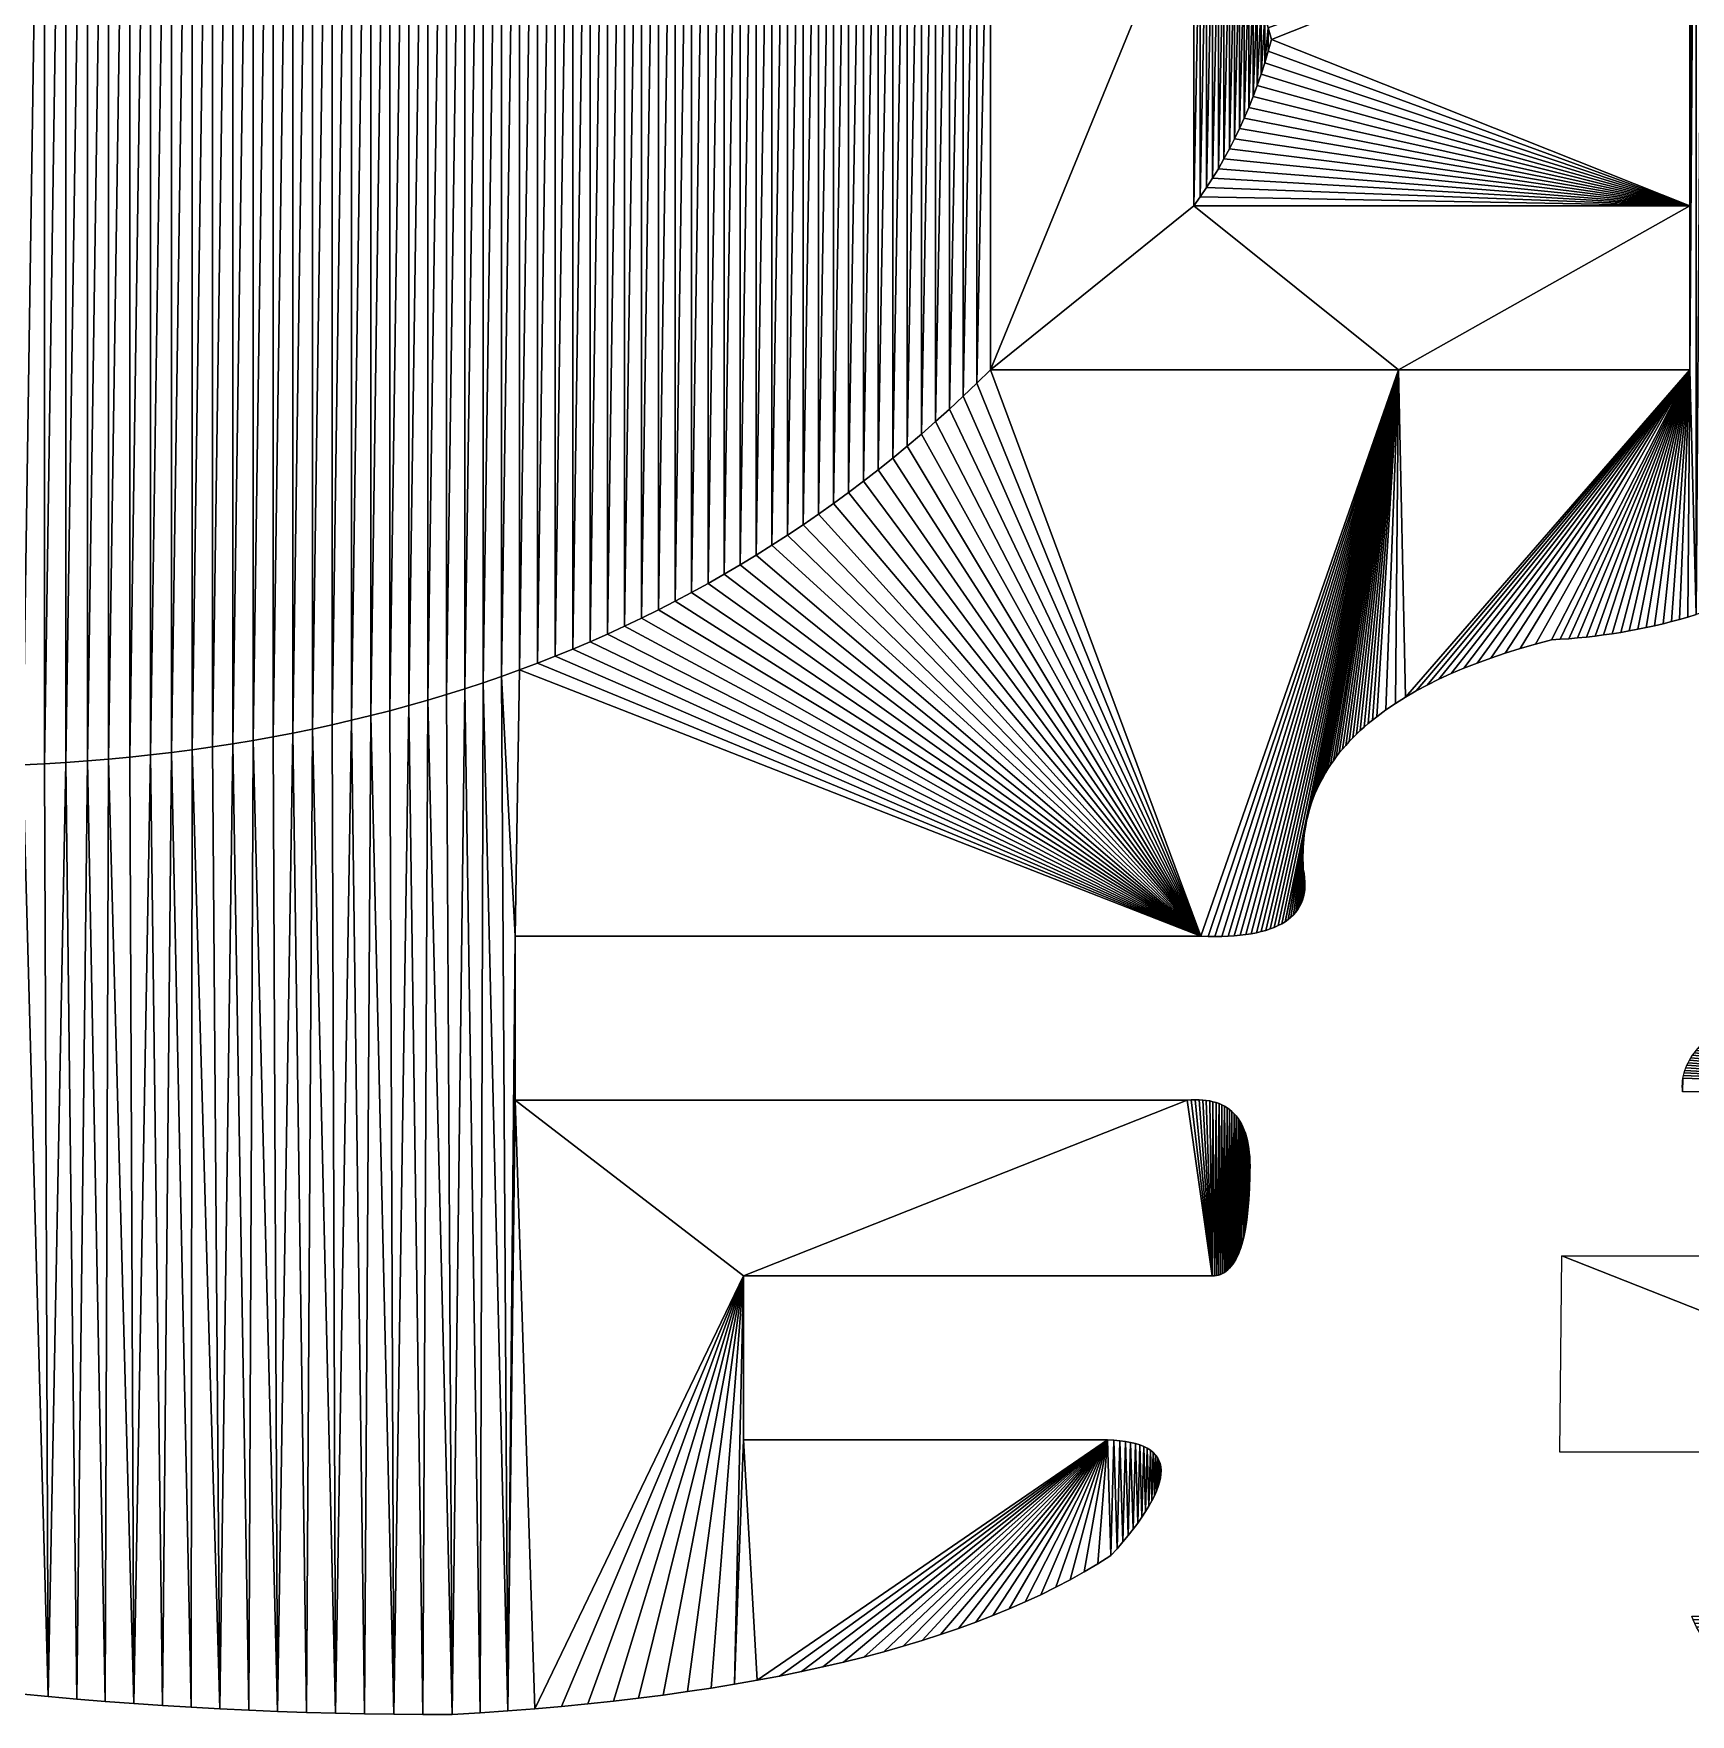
# Model space of a CAD drawing. Extents: x 10 to 917, y 10 to 841.
# Drawn here: x 430.2 to 494.3, y 10 to 75 of the extents above; entities that cross this region are included whole.
import ezdxf

# ---------------------------------------------------------------- set-up
doc = ezdxf.new("R2010")
doc.units = 0
doc.header["$MEASUREMENT"] = 0
doc.layers.get('0').update_dxf_attribs({"linetype": 'CONTINUOUS'})

msp = doc.modelspace()

# ---------------------------------------------------------------- linework, layer by layer
for p, q in [((478.101, 74.756), (477.976, 75.212)), ((477.976, 74.301), (478.101, 74.756)), ((477.843, 73.853), (477.976, 74.301)), ((477.702, 73.412), (477.843, 73.853)), ((477.394, 72.551), (477.552, 72.978)), ((477.552, 72.978), (477.702, 73.412)), ((477.227, 72.131), (477.394, 72.551)), ((476.868, 71.313), (477.052, 71.718)), ((477.052, 71.718), (477.227, 72.131)), ((476.476, 70.523), (476.676, 70.914)), ((476.676, 70.914), (476.868, 71.313)), ((476.267, 70.139), (476.476, 70.523)), ((475.823, 69.392), (476.049, 69.762)), ((476.049, 69.762), (476.267, 70.139)), ((475.346, 68.673), (475.589, 69.029)), ((475.589, 69.029), (475.823, 69.392)), ((475.095, 68.324), (475.346, 68.673)), ((494.279, 68.325), (475.095, 68.324)), ((494.279, 61.983), (494.279, 68.325)), ((466.712, 61.47), (467.234, 61.983)), ((467.234, 61.983), (483.015, 61.983)), ((483.015, 61.983), (494.279, 61.983)), ((466.185, 60.965), (466.712, 61.47)), ((465.112, 59.983), (465.651, 60.47)), ((465.651, 60.47), (466.185, 60.965)), ((464.566, 59.504), (465.112, 59.983)), ((464.015, 59.035), (464.566, 59.504)), ((462.896, 58.122), (463.458, 58.574)), ((463.458, 58.574), (464.015, 59.035)), ((462.327, 57.678), (462.896, 58.122)), ((461.172, 56.818), (461.752, 57.244)), ((461.752, 57.244), (462.327, 57.678)), ((460.585, 56.4), (461.172, 56.818)), ((459.395, 55.592), (459.993, 55.992)), ((459.993, 55.992), (460.585, 56.4)), ((458.791, 55.201), (459.395, 55.592)), ((457.566, 54.445), (458.181, 54.819)), ((458.181, 54.819), (458.791, 55.201)), ((456.317, 53.724), (456.944, 54.08)), ((456.944, 54.08), (457.566, 54.445)), ((455.044, 53.038), (455.684, 53.377)), ((455.684, 53.377), (456.317, 53.724)), ((453.749, 52.387), (454.399, 52.708)), ((454.399, 52.708), (455.044, 53.038)), ((452.429, 51.771), (453.092, 52.074)), ((453.092, 52.074), (453.749, 52.387)), ((492.265, 51.954), (492.592, 52.02)), ((492.592, 52.02), (492.917, 52.092)), ((492.917, 52.092), (493.241, 52.169)), ((493.241, 52.169), (493.563, 52.25)), ((493.563, 52.25), (493.884, 52.336)), ((493.884, 52.336), (494.204, 52.427)), ((494.204, 52.427), (494.522, 52.523)), ((451.086, 51.189), (451.761, 51.475)), ((451.761, 51.475), (452.429, 51.771)), ((487.716, 51.21), (488.31, 51.383)), ((488.31, 51.383), (488.924, 51.549)), ((488.924, 51.549), (489.264, 51.568)), ((489.264, 51.568), (489.603, 51.591)), ((489.603, 51.591), (489.941, 51.62)), ((489.941, 51.62), (490.277, 51.653)), ((490.277, 51.653), (490.612, 51.691)), ((490.612, 51.691), (490.945, 51.734)), ((490.945, 51.734), (491.277, 51.782)), ((491.277, 51.782), (491.608, 51.834)), ((491.608, 51.834), (491.937, 51.891)), ((491.937, 51.891), (492.265, 51.954)), ((449.72, 50.643), (450.406, 50.912)), ((450.406, 50.912), (451.086, 51.189)), ((486.056, 50.649), (486.589, 50.843)), ((486.589, 50.843), (487.143, 51.03)), ((487.143, 51.03), (487.716, 51.21)), ((447.627, 49.888), (448.33, 50.131)), ((448.33, 50.131), (449.028, 50.383)), ((449.028, 50.383), (449.72, 50.643)), ((484.579, 50.022), (485.051, 50.238)), ((485.051, 50.238), (485.544, 50.447)), ((485.544, 50.447), (486.056, 50.649)), ((445.481, 49.213), (446.202, 49.429)), ((446.202, 49.429), (446.917, 49.654)), ((446.917, 49.654), (447.627, 49.888)), ((483.284, 49.331), (483.696, 49.569)), ((483.696, 49.569), (484.127, 49.799)), ((484.127, 49.799), (484.579, 50.022)), ((443.282, 48.615), (444.02, 48.806)), ((444.02, 48.806), (444.753, 49.005)), ((444.753, 49.005), (445.481, 49.213)), ((482.172, 48.575), (482.523, 48.834)), ((482.523, 48.834), (482.893, 49.086)), ((482.893, 49.086), (483.284, 49.331)), ((440.267, 47.941), (441.03, 48.097)), ((441.03, 48.097), (441.786, 48.261)), ((441.786, 48.261), (442.537, 48.434)), ((442.537, 48.434), (443.282, 48.615)), ((481.532, 48.035), (481.685, 48.173)), ((481.685, 48.173), (481.842, 48.309)), ((481.842, 48.309), (482.005, 48.443)), ((482.005, 48.443), (482.172, 48.575)), ((437.159, 47.407), (437.945, 47.527)), ((437.945, 47.527), (438.725, 47.657)), ((438.725, 47.657), (439.499, 47.795)), ((439.499, 47.795), (440.267, 47.941)), ((480.846, 47.319), (480.973, 47.466)), ((480.973, 47.466), (481.105, 47.611)), ((481.105, 47.611), (481.243, 47.754)), ((481.243, 47.754), (481.385, 47.896)), ((481.385, 47.896), (481.532, 48.035)), ((430.662, 46.757), (431.494, 46.808)), ((431.494, 46.808), (432.321, 46.867)), ((432.321, 46.867), (433.142, 46.935)), ((433.142, 46.935), (433.957, 47.012)), ((433.957, 47.012), (434.767, 47.098)), ((434.767, 47.098), (435.57, 47.192)), ((435.57, 47.192), (436.368, 47.295)), ((436.368, 47.295), (437.159, 47.407)), ((480.389, 46.715), (480.495, 46.868)), ((480.495, 46.868), (480.607, 47.021)), ((480.607, 47.021), (480.724, 47.171)), ((480.724, 47.171), (480.846, 47.319)), ((429.823, 46.715), (430.662, 46.757)), ((480.012, 46.081), (480.099, 46.242)), ((480.099, 46.242), (480.19, 46.401)), ((480.19, 46.401), (480.287, 46.559)), ((480.287, 46.559), (480.389, 46.715)), ((479.717, 45.418), (479.783, 45.586)), ((479.783, 45.586), (479.854, 45.753)), ((479.854, 45.753), (479.931, 45.918)), ((479.931, 45.918), (480.012, 46.081)), ((479.503, 44.727), (479.549, 44.902)), ((479.549, 44.902), (479.6, 45.076)), ((479.6, 45.076), (479.656, 45.248)), ((479.656, 45.248), (479.717, 45.418)), ((479.37, 44.006), (479.395, 44.189)), ((479.395, 44.189), (479.426, 44.37)), ((479.426, 44.37), (479.462, 44.549)), ((479.462, 44.549), (479.503, 44.727)), ((479.323, 43.447), (479.334, 43.635)), ((479.334, 43.635), (479.349, 43.822)), ((479.349, 43.822), (479.37, 44.006)), ((479.318, 43.257), (479.323, 43.447)), ((479.318, 43.065), (479.318, 43.257)), ((479.322, 42.872), (479.318, 43.065)), ((479.332, 42.676), (479.322, 42.872)), ((479.363, 42.507), (479.332, 42.676)), ((479.384, 42.343), (479.363, 42.507)), ((479.394, 42.184), (479.384, 42.343)), ((479.299, 41.478), (479.338, 41.608)), ((479.338, 41.608), (479.367, 41.743)), ((479.367, 41.743), (479.386, 41.885)), ((479.386, 41.885), (479.395, 42.032)), ((479.395, 42.032), (479.394, 42.184)), ((478.955, 40.916), (479.043, 41.017)), ((479.043, 41.017), (479.122, 41.124)), ((479.122, 41.124), (479.191, 41.236)), ((479.191, 41.236), (479.25, 41.354)), ((479.25, 41.354), (479.299, 41.478)), ((477.707, 40.265), (477.885, 40.314)), ((477.885, 40.314), (478.054, 40.369)), ((478.054, 40.369), (478.212, 40.43)), ((478.212, 40.43), (478.361, 40.497)), ((478.361, 40.497), (478.5, 40.569)), ((478.5, 40.569), (478.628, 40.647)), ((478.628, 40.647), (478.747, 40.731)), ((478.747, 40.731), (478.856, 40.821)), ((478.856, 40.821), (478.955, 40.916)), ((448.855, 33.744), (448.855, 40.086)), ((448.855, 40.086), (475.373, 40.086)), ((475.373, 40.086), (475.651, 40.078)), ((475.651, 40.078), (475.919, 40.076)), ((475.919, 40.076), (476.178, 40.079)), ((476.178, 40.079), (476.426, 40.089)), ((476.426, 40.089), (476.664, 40.104)), ((476.664, 40.104), (476.893, 40.124)), ((476.893, 40.124), (477.111, 40.151)), ((477.111, 40.151), (477.32, 40.183)), ((477.32, 40.183), (477.518, 40.221)), ((477.518, 40.221), (477.707, 40.265)), ((494.122, 35), (494.163, 35.098)), ((494.163, 35.098), (494.21, 35.196)), ((494.21, 35.196), (494.262, 35.293)), ((494.262, 35.293), (494.32, 35.389)), ((493.99, 34.387), (493.998, 34.492)), ((493.998, 34.492), (494.012, 34.595)), ((494.012, 34.595), (494.031, 34.698)), ((494.031, 34.698), (494.056, 34.799)), ((494.056, 34.799), (494.086, 34.9)), ((494.086, 34.9), (494.122, 35)), ((493.987, 34.282), (493.99, 34.387)), ((493.99, 34.176), (493.987, 34.282)), ((493.998, 34.068), (493.99, 34.176)), ((508.555, 34.068), (493.998, 34.068)), ((474.845, 33.744), (448.855, 33.744)), ((475.003, 33.757), (474.845, 33.744)), ((475.156, 33.762), (475.003, 33.757)), ((475.303, 33.761), (475.156, 33.762)), ((475.445, 33.754), (475.303, 33.761)), ((475.582, 33.739), (475.445, 33.754)), ((475.714, 33.718), (475.582, 33.739)), ((475.84, 33.69), (475.714, 33.718)), ((475.961, 33.656), (475.84, 33.69)), ((476.077, 33.614), (475.961, 33.656)), ((476.187, 33.566), (476.077, 33.614)), ((476.292, 33.511), (476.187, 33.566)), ((476.391, 33.45), (476.292, 33.511)), ((476.486, 33.382), (476.391, 33.45)), ((476.575, 33.307), (476.486, 33.382)), ((476.658, 33.225), (476.575, 33.307)), ((476.737, 33.137), (476.658, 33.225)), ((476.809, 33.042), (476.737, 33.137)), ((476.877, 32.94), (476.809, 33.042)), ((476.939, 32.831), (476.877, 32.94)), ((476.996, 32.716), (476.939, 32.831)), ((477.048, 32.594), (476.996, 32.716)), ((477.094, 32.466), (477.048, 32.594)), ((477.135, 32.33), (477.094, 32.466)), ((477.171, 32.188), (477.135, 32.33)), ((477.201, 32.039), (477.171, 32.188)), ((477.226, 31.884), (477.201, 32.039)), ((477.246, 31.721), (477.226, 31.884)), ((477.26, 31.552), (477.246, 31.721)), ((477.269, 31.377), (477.26, 31.552)), ((477.273, 31.194), (477.269, 31.377)), ((477.271, 31.005), (477.273, 31.194)), ((477.251, 30.341), (477.264, 30.809)), ((477.264, 30.809), (477.271, 31.005)), ((477.194, 29.495), (477.228, 29.903)), ((477.228, 29.903), (477.251, 30.341)), ((477.15, 29.117), (477.194, 29.495)), ((477.03, 28.453), (477.095, 28.77)), ((477.095, 28.77), (477.15, 29.117)), ((476.869, 27.91), (476.913, 28.035)), ((476.913, 28.035), (476.955, 28.167)), ((476.955, 28.167), (477.03, 28.453)), ((476.486, 27.253), (476.549, 27.324)), ((476.549, 27.324), (476.609, 27.403)), ((476.609, 27.403), (476.666, 27.489)), ((476.666, 27.489), (476.721, 27.583)), ((476.721, 27.583), (476.773, 27.685)), ((476.773, 27.685), (476.822, 27.794)), ((476.822, 27.794), (476.869, 27.91)), ((489.246, 20.135), (489.334, 27.727)), ((489.334, 27.727), (508.555, 27.727)), ((457.692, 20.612), (457.692, 26.953)), ((457.692, 26.953), (475.808, 26.953)), ((475.808, 26.953), (475.894, 26.956)), ((475.894, 26.956), (475.977, 26.967)), ((475.977, 26.967), (476.057, 26.985)), ((476.057, 26.985), (476.135, 27.011)), ((476.135, 27.011), (476.211, 27.044)), ((476.211, 27.044), (476.284, 27.085)), ((476.284, 27.085), (476.354, 27.133)), ((476.354, 27.133), (476.421, 27.189)), ((476.421, 27.189), (476.486, 27.253)), ((471.765, 20.612), (457.692, 20.612)), ((472.012, 20.601), (471.765, 20.612)), ((472.243, 20.581), (472.012, 20.601)), ((472.458, 20.552), (472.243, 20.581)), ((472.657, 20.516), (472.458, 20.552)), ((472.841, 20.471), (472.657, 20.516)), ((473.01, 20.418), (472.841, 20.471)), ((473.162, 20.357), (473.01, 20.418)), ((473.299, 20.287), (473.162, 20.357)), ((473.421, 20.21), (473.299, 20.287)), ((473.527, 20.123), (473.421, 20.21)), ((473.617, 20.029), (473.527, 20.123)), ((473.691, 19.927), (473.617, 20.029)), ((473.75, 19.816), (473.691, 19.927)), ((473.793, 19.697), (473.75, 19.816)), ((473.821, 19.569), (473.793, 19.697)), ((473.833, 19.434), (473.821, 19.569)), ((508.555, 20.135), (489.246, 20.135)), ((473.724, 18.808), (473.775, 18.977)), ((473.775, 18.977), (473.81, 19.138)), ((473.81, 19.138), (473.829, 19.29)), ((473.829, 19.29), (473.833, 19.434)), ((473.365, 18.051), (473.479, 18.253)), ((473.479, 18.253), (473.576, 18.446)), ((473.576, 18.446), (473.658, 18.631)), ((473.658, 18.631), (473.724, 18.808)), ((472.932, 17.396), (473.092, 17.623)), ((473.092, 17.623), (473.237, 17.841)), ((473.237, 17.841), (473.365, 18.051)), ((472.358, 16.667), (472.565, 16.918)), ((472.565, 16.918), (472.756, 17.161)), ((472.756, 17.161), (472.932, 17.396)), ((471.897, 16.139), (472.135, 16.407)), ((472.135, 16.407), (472.358, 16.667)), ((470.867, 15.51), (471.392, 15.821)), ((471.392, 15.821), (471.897, 16.139)), ((469.762, 14.913), (470.324, 15.207)), ((470.324, 15.207), (470.867, 15.51)), ((467.964, 14.079), (468.582, 14.349)), ((468.582, 14.349), (469.181, 14.627)), ((469.181, 14.627), (469.762, 14.913)), ((466.671, 13.565), (467.327, 13.818)), ((467.327, 13.818), (467.964, 14.079)), ((464.592, 12.854), (465.304, 13.083)), ((465.304, 13.083), (465.997, 13.319)), ((465.997, 13.319), (466.671, 13.565)), ((462.344, 12.217), (463.112, 12.421)), ((463.112, 12.421), (463.861, 12.633)), ((463.861, 12.633), (464.592, 12.854)), ((459.928, 11.654), (460.752, 11.833)), ((460.752, 11.833), (461.557, 12.021)), ((461.557, 12.021), (462.344, 12.217)), ((456.444, 11.017), (457.343, 11.164)), ((457.343, 11.164), (458.223, 11.319)), ((458.223, 11.319), (459.085, 11.482)), ((459.085, 11.482), (459.928, 11.654)), ((429.713, 10.801), (430.811, 10.694)), ((430.811, 10.694), (431.911, 10.595)), ((431.911, 10.595), (433.013, 10.503)), ((433.013, 10.503), (434.118, 10.42)), ((434.118, 10.42), (435.225, 10.343)), ((450.655, 10.309), (451.667, 10.407)), ((451.667, 10.407), (452.66, 10.512)), ((452.66, 10.512), (453.634, 10.626)), ((453.634, 10.626), (454.589, 10.748)), ((454.589, 10.748), (455.526, 10.879)), ((455.526, 10.879), (456.444, 11.017)), ((435.225, 10.343), (436.334, 10.275)), ((436.334, 10.275), (437.446, 10.214)), ((437.446, 10.214), (438.56, 10.16)), ((438.56, 10.16), (439.676, 10.115)), ((439.676, 10.115), (440.795, 10.077)), ((440.795, 10.077), (441.915, 10.046)), ((441.915, 10.046), (443.039, 10.023)), ((443.039, 10.023), (444.164, 10.008)), ((444.164, 10.008), (445.292, 10.001)), ((445.292, 10.001), (446.422, 10.001)), ((446.422, 10.001), (447.508, 10.065)), ((447.508, 10.065), (448.576, 10.138)), ((448.576, 10.138), (449.625, 10.22)), ((449.625, 10.22), (450.655, 10.309))]:
    msp.add_line(p, q)

# ---------------------------------------------------------------- meshes
mesh = msp.add_polyface()
corners = [(409.461, 48.064), (410.508, 101.63), (410.508, 47.883), (411.573, 101.799), (411.573, 47.714), (412.658, 101.956), (412.658, 47.557), (413.761, 102.102), (413.761, 47.411), (414.883, 102.235), (414.883, 47.278), (416.024, 102.356), (416.024, 47.157), (417.184, 102.466), (417.184, 47.048), (418.362, 102.563), (418.362, 46.95), (419.56, 102.648), (419.56, 46.865), (420.776, 102.722), (420.776, 46.791), (422.011, 102.783), (422.011, 46.73), (422.903, 102.82), (422.903, 46.693), (423.788, 102.848), (423.788, 46.665), (424.668, 102.867), (424.668, 46.646), (425.542, 102.877), (425.542, 46.636), (426.41, 102.879), (426.41, 46.634), (427.272, 102.872), (427.272, 46.641), (428.128, 102.856), (428.128, 46.657), (428.979, 102.832), (428.979, 46.682), (429.823, 102.798), (429.823, 46.715), (430.662, 102.756), (430.662, 46.757), (431.494, 102.706), (431.494, 46.808), (432.321, 102.646), (432.321, 46.867), (433.142, 102.578), (433.142, 46.935)]
mesh.append_faces([[corners[k] for k in face] for face in [(0, 1, 2), (2, 3, 4), (4, 5, 6), (6, 7, 8), (8, 9, 10), (10, 11, 12), (12, 13, 14), (14, 15, 16), (16, 17, 18), (18, 19, 20), (20, 21, 22), (22, 23, 24), (24, 25, 26), (26, 27, 28), (28, 29, 30), (30, 31, 32), (32, 33, 34), (34, 35, 36), (36, 37, 38), (38, 39, 40), (40, 41, 42), (42, 43, 44), (44, 45, 46), (46, 47, 48)]], dxfattribs={"vtx0": -1, "vtx1": -1})
mesh.append_faces([[corners[k] for k in face] for face in [(2, 1, 3), (4, 3, 5), (6, 5, 7), (8, 7, 9), (10, 9, 11), (12, 11, 13), (14, 13, 15), (16, 15, 17), (18, 17, 19), (20, 19, 21), (22, 21, 23), (24, 23, 25), (26, 25, 27), (28, 27, 29), (30, 29, 31), (32, 31, 33), (34, 33, 35), (36, 35, 37), (38, 37, 39), (40, 39, 41), (42, 41, 43), (44, 43, 45), (46, 45, 47)]], dxfattribs={"vtx0": -1, "vtx2": -1})
mesh = msp.add_polyface()
corners = [(433.142, 46.935), (433.142, 102.578), (433.957, 102.501), (433.957, 47.012), (434.767, 102.415), (434.767, 47.098), (435.57, 102.321), (435.57, 47.192), (436.368, 102.218), (436.368, 47.295), (437.159, 102.106), (437.159, 47.407), (437.945, 101.986), (437.945, 47.527), (438.725, 101.856), (438.725, 47.657), (439.499, 101.718), (439.499, 47.795), (440.267, 101.572), (440.267, 47.941), (441.03, 101.416), (441.03, 48.097), (441.786, 101.252), (441.786, 48.261), (442.537, 101.079), (442.537, 48.434), (443.282, 100.898), (443.282, 48.615), (444.02, 100.707), (444.02, 48.806), (444.753, 100.508), (444.753, 49.005), (445.481, 100.3), (445.481, 49.213), (446.202, 100.084), (446.202, 49.429), (446.917, 99.859), (446.917, 49.654), (447.627, 99.625), (447.627, 49.888), (448.33, 99.382), (448.33, 50.131), (449.028, 99.131), (449.028, 50.383), (449.72, 98.87), (449.72, 50.643), (450.406, 98.602), (450.406, 50.912), (451.086, 98.324)]
mesh.append_faces([[corners[k] for k in face] for face in [(0, 2, 3), (3, 4, 5), (5, 6, 7), (7, 8, 9), (9, 10, 11), (11, 12, 13), (13, 14, 15), (15, 16, 17), (17, 18, 19), (19, 20, 21), (21, 22, 23), (23, 24, 25), (25, 26, 27), (27, 28, 29), (29, 30, 31), (31, 32, 33), (33, 34, 35), (35, 36, 37), (37, 38, 39), (39, 40, 41), (41, 42, 43), (43, 44, 45), (45, 46, 47)]], dxfattribs={"vtx0": -1, "vtx1": -1})
mesh.append_faces([[corners[k] for k in face] for face in [(0, 1, 2), (3, 2, 4), (5, 4, 6), (7, 6, 8), (9, 8, 10), (11, 10, 12), (13, 12, 14), (15, 14, 16), (17, 16, 18), (19, 18, 20), (21, 20, 22), (23, 22, 24), (25, 24, 26), (27, 26, 28), (29, 28, 30), (31, 30, 32), (33, 32, 34), (35, 34, 36), (37, 36, 38), (39, 38, 40), (41, 40, 42), (43, 42, 44), (45, 44, 46), (47, 46, 48)]], dxfattribs={"vtx0": -1, "vtx2": -1})
mesh = msp.add_polyface()
corners = [(476.049, 79.751), (494.279, 81.189), (476.267, 79.374), (476.476, 78.99), (476.676, 78.599), (476.868, 78.2), (477.052, 77.795), (477.227, 77.382), (477.394, 76.962), (477.552, 76.535), (477.702, 76.101), (477.843, 75.66), (477.976, 75.212), (478.101, 74.756), (483.015, 87.53), (481.685, 101.34), (481.842, 101.204), (482.005, 101.07), (482.172, 100.938), (482.523, 100.679), (482.893, 100.427), (483.284, 100.182), (494.279, 87.53), (483.696, 99.944), (484.127, 99.714), (484.579, 99.49), (485.051, 99.274), (485.544, 99.066), (486.056, 98.864), (486.589, 98.67), (487.143, 98.483), (487.716, 98.303), (488.31, 98.13), (488.924, 97.964), (489.264, 97.945), (489.603, 97.922), (489.941, 97.893), (490.277, 97.86), (490.612, 97.822), (490.945, 97.779), (491.277, 97.731), (494.279, 68.325)]
mesh.append_faces([[corners[k] for k in face] for face in [(0, 1, 2), (2, 1, 3), (3, 1, 4), (4, 1, 5), (5, 1, 6), (6, 1, 7), (7, 1, 8), (8, 1, 9), (9, 1, 10), (10, 1, 11), (11, 1, 12), (12, 1, 13), (14, 21, 22)]], dxfattribs={"vtx0": -1, "vtx1": -1})
mesh.append_faces([[corners[k] for k in face] for face in [(41, 13, 1)]], dxfattribs={"vtx0": -1, "vtx1": -1, "vtx2": -1})
mesh.append_faces([[corners[k] for k in face] for face in [(14, 15, 16), (14, 16, 17), (14, 17, 18), (14, 18, 19), (14, 19, 20), (14, 20, 21), (22, 21, 23), (22, 23, 24), (22, 24, 25), (22, 25, 26), (22, 26, 27), (22, 27, 28), (22, 28, 29), (22, 29, 30), (22, 30, 31), (22, 31, 32), (22, 32, 33), (22, 33, 34), (22, 34, 35), (22, 35, 36), (22, 36, 37), (22, 37, 38), (22, 38, 39), (22, 39, 40)]], dxfattribs={"vtx0": -1, "vtx2": -1})
mesh = msp.add_polyface()
corners = [(450.406, 50.912), (451.086, 98.324), (451.086, 51.189), (451.761, 98.038), (451.761, 51.475), (452.429, 97.743), (452.429, 51.771), (453.092, 97.439), (453.092, 52.074), (453.749, 97.126), (453.749, 52.387), (454.399, 96.805), (454.399, 52.708), (455.044, 96.475), (455.044, 53.038), (455.684, 96.136), (455.684, 53.377), (456.317, 95.789), (456.317, 53.724), (456.944, 95.433), (456.944, 54.08), (457.566, 95.068), (457.566, 54.445), (458.181, 94.694), (458.181, 54.819), (458.791, 94.312), (458.791, 55.201), (459.395, 93.921), (459.395, 55.592), (459.993, 93.521), (459.993, 55.992), (460.585, 93.113), (460.585, 56.4), (461.172, 92.695), (461.172, 56.818), (461.752, 92.269), (461.752, 57.244), (462.327, 91.835), (462.327, 57.678), (462.896, 91.391), (462.896, 58.122), (463.458, 90.939), (463.458, 58.574), (464.015, 90.478), (464.015, 59.035), (464.566, 90.009), (464.566, 59.504), (465.112, 89.53), (465.112, 59.983)]
mesh.append_faces([[corners[k] for k in face] for face in [(0, 1, 2), (2, 3, 4), (4, 5, 6), (6, 7, 8), (8, 9, 10), (10, 11, 12), (12, 13, 14), (14, 15, 16), (16, 17, 18), (18, 19, 20), (20, 21, 22), (22, 23, 24), (24, 25, 26), (26, 27, 28), (28, 29, 30), (30, 31, 32), (32, 33, 34), (34, 35, 36), (36, 37, 38), (38, 39, 40), (40, 41, 42), (42, 43, 44), (44, 45, 46), (46, 47, 48)]], dxfattribs={"vtx0": -1, "vtx1": -1})
mesh.append_faces([[corners[k] for k in face] for face in [(2, 1, 3), (4, 3, 5), (6, 5, 7), (8, 7, 9), (10, 9, 11), (12, 11, 13), (14, 13, 15), (16, 15, 17), (18, 17, 19), (20, 19, 21), (22, 21, 23), (24, 23, 25), (26, 25, 27), (28, 27, 29), (30, 29, 31), (32, 31, 33), (34, 33, 35), (36, 35, 37), (38, 37, 39), (40, 39, 41), (42, 41, 43), (44, 43, 45), (46, 45, 47)]], dxfattribs={"vtx0": -1, "vtx2": -1})
mesh = msp.add_polyface()
corners = [(494.279, 87.53), (491.277, 97.731), (491.608, 97.679), (491.937, 97.622), (492.265, 97.559), (492.592, 97.493), (492.917, 97.421), (493.241, 97.344), (493.563, 97.263), (493.884, 97.177), (494.204, 97.086), (494.522, 96.99), (494.279, 81.189), (494.279, 68.325), (494.279, 61.983), (494.522, 52.523), (494.839, 96.89), (494.839, 52.623), (495.155, 96.784), (495.155, 52.729), (495.469, 96.674), (495.469, 52.839), (495.782, 96.559), (495.782, 52.954), (496.093, 96.44), (496.093, 53.073), (496.403, 96.315), (496.403, 53.198), (496.712, 96.186), (496.712, 53.327), (497.019, 96.052), (497.019, 53.461), (497.325, 95.913), (497.325, 53.6), (497.63, 95.769), (497.63, 53.744), (497.933, 95.62), (497.933, 53.893), (498.235, 95.467), (498.235, 54.046), (498.535, 95.309), (498.535, 54.204), (498.835, 95.146), (498.835, 54.367), (499.132, 94.978), (499.132, 54.535), (499.896, 94.326), (499.896, 55.187), (500.636, 93.675), (500.636, 55.838), (501.353, 93.025), (501.353, 56.488), (502.047, 92.377), (502.047, 57.136), (502.717, 91.73), (502.717, 57.783), (503.364, 91.085), (503.364, 58.428), (503.987, 90.44), (503.987, 59.073), (504.588, 89.797), (504.588, 59.716), (505.164, 89.156), (505.164, 60.357), (505.718, 88.515)]
mesh.append_faces([[corners[k] for k in face] for face in [(0, 11, 12), (13, 11, 14)]], dxfattribs={"vtx0": -1, "vtx1": -1})
mesh.append_faces([[corners[k] for k in face] for face in [(12, 11, 13)]], dxfattribs={"vtx0": -1, "vtx1": -1, "vtx2": -1})
mesh.append_faces([[corners[k] for k in face] for face in [(0, 1, 2), (0, 2, 3), (0, 3, 4), (0, 4, 5), (0, 5, 6), (0, 6, 7), (0, 7, 8), (0, 8, 9), (0, 9, 10), (0, 10, 11), (15, 11, 16), (17, 16, 18), (19, 18, 20), (21, 20, 22), (23, 22, 24), (25, 24, 26), (27, 26, 28), (29, 28, 30), (31, 30, 32), (33, 32, 34), (35, 34, 36), (37, 36, 38), (39, 38, 40), (41, 40, 42), (43, 42, 44), (45, 44, 46), (47, 46, 48), (49, 48, 50), (51, 50, 52), (53, 52, 54), (55, 54, 56), (57, 56, 58), (59, 58, 60), (61, 60, 62), (63, 62, 64)]], dxfattribs={"vtx0": -1, "vtx2": -1})
mesh = msp.add_polyface()
corners = [(490.945, 51.734), (494.279, 61.983), (491.277, 51.782), (491.608, 51.834), (491.937, 51.891), (492.265, 51.954), (492.592, 52.02), (492.917, 52.092), (493.241, 52.169), (493.563, 52.25), (493.884, 52.336), (494.204, 52.427), (494.522, 52.523), (494.522, 96.99), (494.839, 96.89), (494.839, 52.623), (495.155, 96.784), (495.155, 52.729), (495.469, 96.674), (495.469, 52.839), (495.782, 96.559), (495.782, 52.954), (496.093, 96.44), (496.093, 53.073), (496.403, 96.315), (496.403, 53.198), (496.712, 96.186), (496.712, 53.327), (497.019, 96.052), (497.019, 53.461), (497.325, 95.913), (497.325, 53.6), (497.63, 95.769), (497.63, 53.744), (497.933, 95.62), (497.933, 53.893), (498.235, 95.467), (498.235, 54.046), (498.535, 95.309), (498.535, 54.204), (498.835, 95.146), (498.835, 54.367), (499.132, 94.978), (499.132, 54.535), (499.896, 94.326), (499.896, 55.187), (500.636, 93.675), (500.636, 55.838), (501.353, 93.025), (501.353, 56.488), (502.047, 92.377), (502.047, 57.136), (502.717, 91.73), (502.717, 57.783), (503.364, 91.085), (503.364, 58.428), (503.987, 90.44), (503.987, 59.073), (504.588, 89.797), (504.588, 59.716), (505.164, 89.156), (505.164, 60.357), (505.718, 88.515), (505.718, 60.998), (506.248, 87.876), (506.248, 61.637)]
mesh.append_faces([[corners[k] for k in face] for face in [(0, 1, 2), (2, 1, 3), (3, 1, 4), (4, 1, 5), (5, 1, 6), (6, 1, 7), (7, 1, 8), (8, 1, 9), (9, 1, 10), (10, 1, 11), (11, 1, 12), (12, 14, 15), (15, 16, 17), (17, 18, 19), (19, 20, 21), (21, 22, 23), (23, 24, 25), (25, 26, 27), (27, 28, 29), (29, 30, 31), (31, 32, 33), (33, 34, 35), (35, 36, 37), (37, 38, 39), (39, 40, 41), (41, 42, 43), (43, 44, 45), (45, 46, 47), (47, 48, 49), (49, 50, 51), (51, 52, 53), (53, 54, 55), (55, 56, 57), (57, 58, 59), (59, 60, 61), (61, 62, 63), (63, 64, 65)]], dxfattribs={"vtx0": -1, "vtx1": -1})
mesh.append_faces([[corners[k] for k in face] for face in [(12, 1, 13)]], dxfattribs={"vtx0": -1, "vtx1": -1, "vtx2": -1})
mesh = msp.add_polyface()
corners = [(465.112, 59.983), (465.112, 89.53), (465.651, 89.043), (465.651, 60.47), (466.185, 88.548), (466.185, 60.965), (466.712, 88.043), (466.712, 61.47), (467.234, 87.53), (467.234, 61.983), (475.095, 81.189), (483.015, 87.53), (494.279, 81.189), (494.279, 87.53), (475.346, 80.84), (475.095, 68.324), (475.346, 68.673), (475.589, 80.484), (475.589, 69.029), (475.823, 80.121), (475.823, 69.392), (476.049, 79.751), (476.049, 69.762), (476.267, 79.374), (476.267, 70.139), (476.476, 78.99), (476.476, 70.523), (476.676, 78.599), (476.676, 70.914), (476.868, 78.2), (476.868, 71.313), (477.052, 77.795), (477.052, 71.718), (477.227, 77.382), (477.227, 72.131), (477.394, 76.962), (477.394, 72.551), (477.552, 76.535), (477.552, 72.978), (477.702, 76.101), (477.702, 73.412), (477.843, 75.66), (477.843, 73.853), (477.976, 75.212), (477.976, 74.301), (478.101, 74.756), (483.015, 61.983), (494.279, 68.325), (494.279, 61.983)]
mesh.append_faces([[corners[k] for k in face] for face in [(12, 11, 13), (44, 43, 45), (46, 47, 48)]], dxfattribs={"vtx0": -1})
mesh.append_faces([[corners[k] for k in face] for face in [(0, 2, 3), (3, 4, 5), (5, 6, 7), (7, 8, 9), (10, 11, 12), (14, 15, 10), (15, 14, 16), (16, 17, 18), (18, 19, 20), (20, 21, 22), (22, 23, 24), (24, 25, 26), (26, 27, 28), (28, 29, 30), (30, 31, 32), (32, 33, 34), (34, 35, 36), (36, 37, 38), (38, 39, 40), (40, 41, 42), (42, 43, 44), (9, 15, 46)]], dxfattribs={"vtx0": -1, "vtx1": -1})
mesh.append_faces([[corners[k] for k in face] for face in [(9, 8, 10), (15, 9, 10)]], dxfattribs={"vtx0": -1, "vtx1": -1, "vtx2": -1})
mesh.append_faces([[corners[k] for k in face] for face in [(0, 1, 2), (3, 2, 4), (5, 4, 6), (7, 6, 8), (10, 8, 11), (16, 14, 17), (18, 17, 19), (20, 19, 21), (22, 21, 23), (24, 23, 25), (26, 25, 27), (28, 27, 29), (30, 29, 31), (32, 31, 33), (34, 33, 35), (36, 35, 37), (38, 37, 39), (40, 39, 41), (42, 41, 43), (46, 15, 47)]], dxfattribs={"vtx0": -1, "vtx2": -1})
mesh = msp.add_polyface()
corners = [(481.532, 48.035), (483.015, 61.983), (481.685, 48.173), (481.842, 48.309), (482.005, 48.443), (482.172, 48.575), (482.523, 48.834), (482.893, 49.086), (483.284, 49.331), (494.279, 61.983), (483.696, 49.569), (484.127, 49.799), (484.579, 50.022), (485.051, 50.238), (485.544, 50.447), (486.056, 50.649), (486.589, 50.843), (487.143, 51.03), (487.716, 51.21), (488.31, 51.383), (488.924, 51.549), (489.264, 51.568), (489.603, 51.591), (489.941, 51.62), (490.277, 51.653), (490.612, 51.691), (490.945, 51.734), (494.279, 68.325), (475.823, 69.392), (476.049, 69.762), (476.267, 70.139), (476.476, 70.523), (476.676, 70.914), (476.868, 71.313), (477.052, 71.718), (477.227, 72.131), (477.394, 72.551), (477.552, 72.978), (477.702, 73.412), (477.843, 73.853), (477.976, 74.301), (478.101, 74.756)]
mesh.append_faces([[corners[k] for k in face] for face in [(0, 1, 2), (2, 1, 3), (3, 1, 4), (4, 1, 5), (5, 1, 6), (6, 1, 7), (7, 1, 8), (8, 9, 10), (10, 9, 11), (11, 9, 12), (12, 9, 13), (13, 9, 14), (14, 9, 15), (15, 9, 16), (16, 9, 17), (17, 9, 18), (18, 9, 19), (19, 9, 20), (20, 9, 21), (21, 9, 22), (22, 9, 23), (23, 9, 24), (24, 9, 25), (25, 9, 26)]], dxfattribs={"vtx0": -1, "vtx1": -1})
mesh.append_faces([[corners[k] for k in face] for face in [(8, 1, 9), (27, 28, 29), (27, 29, 30), (27, 30, 31), (27, 31, 32), (27, 32, 33), (27, 33, 34), (27, 34, 35), (27, 35, 36), (27, 36, 37), (27, 37, 38), (27, 38, 39), (27, 39, 40), (27, 40, 41)]], dxfattribs={"vtx0": -1, "vtx2": -1})
mesh = msp.add_polyface()
corners = [(475.373, 40.086), (459.395, 55.592), (459.993, 55.992), (460.585, 56.4), (461.172, 56.818), (461.752, 57.244), (462.327, 57.678), (462.896, 58.122), (463.458, 58.574), (464.015, 59.035), (464.566, 59.504), (465.112, 59.983), (465.651, 60.47), (466.185, 60.965), (466.712, 61.47), (467.234, 61.983), (483.015, 61.983), (479.549, 44.902), (479.6, 45.076), (479.656, 45.248), (479.717, 45.418), (479.783, 45.586), (479.854, 45.753), (479.931, 45.918), (480.012, 46.081), (480.099, 46.242), (480.19, 46.401), (480.287, 46.559), (480.389, 46.715), (480.495, 46.868), (480.607, 47.021), (480.724, 47.171), (480.846, 47.319), (480.973, 47.466), (481.105, 47.611), (481.243, 47.754), (481.385, 47.896), (481.532, 48.035), (475.346, 68.673), (494.279, 68.325), (475.095, 68.324), (475.589, 69.029), (475.823, 69.392)]
mesh.append_faces([[corners[k] for k in face] for face in [(38, 39, 40)]], dxfattribs={"vtx0": -1})
mesh.append_faces([[corners[k] for k in face] for face in [(17, 16, 18), (18, 16, 19), (19, 16, 20), (20, 16, 21), (21, 16, 22), (22, 16, 23), (23, 16, 24), (24, 16, 25), (25, 16, 26), (26, 16, 27), (27, 16, 28), (28, 16, 29), (29, 16, 30), (30, 16, 31), (31, 16, 32), (32, 16, 33), (33, 16, 34), (34, 16, 35), (35, 16, 36), (36, 16, 37)]], dxfattribs={"vtx0": -1, "vtx1": -1})
mesh.append_faces([[corners[k] for k in face] for face in [(0, 1, 2), (0, 2, 3), (0, 3, 4), (0, 4, 5), (0, 5, 6), (0, 6, 7), (0, 7, 8), (0, 8, 9), (0, 9, 10), (0, 10, 11), (0, 11, 12), (0, 12, 13), (0, 13, 14), (0, 14, 15), (0, 15, 16), (39, 38, 41), (39, 41, 42)]], dxfattribs={"vtx0": -1, "vtx2": -1})
mesh = msp.add_polyface()
corners = [(475.373, 40.086), (458.181, 54.819), (458.791, 55.201), (459.395, 55.592), (483.015, 61.983), (475.651, 40.078), (475.919, 40.076), (476.178, 40.079), (476.426, 40.089), (476.664, 40.104), (476.893, 40.124), (477.111, 40.151), (477.32, 40.183), (477.518, 40.221), (477.707, 40.265), (477.885, 40.314), (478.054, 40.369), (478.212, 40.43), (478.361, 40.497), (478.5, 40.569), (478.628, 40.647), (479.462, 44.549), (479.426, 44.37), (478.747, 40.731), (479.395, 44.189), (478.856, 40.821), (479.37, 44.006), (478.955, 40.916), (479.349, 43.822), (479.122, 41.124), (479.334, 43.635), (479.191, 41.236), (479.323, 43.447), (479.25, 41.354), (479.318, 43.257), (479.299, 41.478), (479.318, 43.065), (479.503, 44.727), (479.549, 44.902), (479.338, 41.608), (479.322, 42.872), (479.332, 42.676), (479.363, 42.507), (479.367, 41.743), (479.384, 42.343), (479.386, 41.885), (479.394, 42.184), (479.395, 42.032)]
mesh.append_faces([[corners[k] for k in face] for face in [(45, 46, 47)]], dxfattribs={"vtx0": -1})
mesh.append_faces([[corners[k] for k in face] for face in [(0, 4, 5), (5, 4, 6), (6, 4, 7), (7, 4, 8), (8, 4, 9), (9, 4, 10), (10, 4, 11), (11, 4, 12), (12, 4, 13), (13, 4, 14), (14, 4, 15), (15, 4, 16), (16, 4, 17), (17, 4, 18), (18, 4, 19), (19, 4, 20), (31, 32, 33), (33, 34, 35), (21, 4, 37), (37, 4, 38)]], dxfattribs={"vtx0": -1, "vtx1": -1})
mesh.append_faces([[corners[k] for k in face] for face in [(20, 4, 21)]], dxfattribs={"vtx0": -1, "vtx1": -1, "vtx2": -1})
mesh.append_faces([[corners[k] for k in face] for face in [(0, 1, 2), (0, 2, 3), (20, 21, 22), (23, 22, 24), (25, 24, 26), (27, 26, 28), (29, 28, 30), (31, 30, 32), (33, 32, 34), (35, 34, 36), (36, 39, 35), (39, 36, 40), (39, 40, 41), (39, 41, 42), (43, 42, 44), (45, 44, 46)]], dxfattribs={"vtx0": -1, "vtx2": -1})
mesh = msp.add_polyface()
corners = [(430.811, 10.694), (430.662, 46.757), (431.494, 46.808), (431.911, 10.595), (432.321, 46.867), (433.013, 10.503), (433.142, 46.935), (434.118, 10.42), (433.957, 47.012), (434.767, 47.098), (435.225, 10.343), (435.57, 47.192), (436.334, 10.275), (436.368, 47.295), (437.446, 10.214), (437.159, 47.407), (437.945, 47.527), (438.56, 10.16), (438.725, 47.657), (439.676, 10.115), (439.499, 47.795), (440.267, 47.941), (440.795, 10.077), (441.03, 48.097), (441.915, 10.046), (441.786, 48.261), (442.537, 48.434), (443.039, 10.023), (443.282, 48.615), (444.164, 10.008), (444.02, 48.806), (444.753, 49.005), (445.292, 10.001), (445.481, 49.213), (446.422, 10.001), (446.202, 49.429), (446.917, 49.654), (447.508, 10.065), (447.627, 49.888), (448.576, 10.138), (448.33, 50.131), (448.855, 40.086), (449.028, 50.383), (475.373, 40.086), (449.72, 50.643), (450.406, 50.912), (451.086, 51.189), (451.761, 51.475), (452.429, 51.771), (453.092, 52.074), (453.749, 52.387), (454.399, 52.708), (455.044, 53.038), (455.684, 53.377), (456.317, 53.724), (456.944, 54.08), (457.566, 54.445), (458.181, 54.819)]
mesh.append_faces([[corners[k] for k in face] for face in [(41, 42, 43)]], dxfattribs={"vtx0": -1, "vtx1": -1})
mesh.append_faces([[corners[k] for k in face] for face in [(0, 1, 2), (3, 2, 4), (5, 4, 6), (7, 6, 8), (7, 8, 9), (10, 9, 11), (12, 11, 13), (14, 13, 15), (14, 15, 16), (17, 16, 18), (19, 18, 20), (19, 20, 21), (22, 21, 23), (24, 23, 25), (24, 25, 26), (27, 26, 28), (29, 28, 30), (29, 30, 31), (32, 31, 33), (34, 33, 35), (34, 35, 36), (37, 36, 38), (39, 38, 40), (41, 40, 42), (43, 42, 44), (43, 44, 45), (43, 45, 46), (43, 46, 47), (43, 47, 48), (43, 48, 49), (43, 49, 50), (43, 50, 51), (43, 51, 52), (43, 52, 53), (43, 53, 54), (43, 54, 55), (43, 55, 56), (43, 56, 57)]], dxfattribs={"vtx0": -1, "vtx2": -1})
mesh = msp.add_polyface()
corners = [(448.576, 10.138), (448.855, 33.744), (449.625, 10.22), (448.855, 40.086), (457.692, 26.953), (474.845, 33.744), (450.655, 10.309), (451.667, 10.407), (452.66, 10.512), (453.634, 10.626), (454.589, 10.748), (455.526, 10.879), (456.444, 11.017), (457.343, 11.164), (428.618, 10.915), (428.979, 46.682), (429.713, 10.801), (429.823, 46.715), (430.811, 10.694), (430.662, 46.757), (431.494, 46.808), (431.911, 10.595), (432.321, 46.867), (433.013, 10.503), (433.142, 46.935), (434.118, 10.42), (434.767, 47.098), (435.225, 10.343), (435.57, 47.192), (436.334, 10.275), (436.368, 47.295), (437.446, 10.214), (437.945, 47.527), (438.56, 10.16), (438.725, 47.657), (439.676, 10.115), (440.267, 47.941), (440.795, 10.077), (441.03, 48.097), (441.915, 10.046), (442.537, 48.434), (443.039, 10.023), (443.282, 48.615), (444.164, 10.008), (444.753, 49.005), (445.292, 10.001), (445.481, 49.213), (446.422, 10.001), (446.917, 49.654), (447.508, 10.065), (447.627, 49.888), (448.33, 50.131), (457.692, 20.612), (458.223, 11.319), (471.765, 20.612), (459.085, 11.482), (459.928, 11.654)]
mesh.append_faces([[corners[k] for k in face] for face in [(0, 1, 2), (1, 0, 3), (2, 4, 6), (6, 4, 7), (7, 4, 8), (8, 4, 9), (9, 4, 10), (10, 4, 11), (11, 4, 12), (12, 4, 13), (14, 15, 16), (16, 17, 18), (18, 20, 21), (21, 22, 23), (23, 24, 25), (25, 26, 27), (27, 28, 29), (29, 30, 31), (31, 32, 33), (33, 34, 35), (35, 36, 37), (37, 38, 39), (39, 40, 41), (41, 42, 43), (43, 44, 45), (45, 46, 47), (47, 48, 49), (49, 50, 0), (13, 52, 53), (52, 13, 4), (53, 54, 55), (55, 54, 56)]], dxfattribs={"vtx0": -1, "vtx1": -1})
mesh.append_faces([[corners[k] for k in face] for face in [(2, 1, 4), (0, 51, 3)]], dxfattribs={"vtx0": -1, "vtx1": -1, "vtx2": -1})
mesh.append_faces([[corners[k] for k in face] for face in [(4, 1, 5), (16, 15, 17), (18, 17, 19), (53, 52, 54)]], dxfattribs={"vtx0": -1, "vtx2": -1})
mesh = msp.add_polyface()
corners = [(475.808, 26.953), (474.845, 33.744), (475.003, 33.757), (475.156, 33.762), (475.303, 33.761), (475.445, 33.754), (475.582, 33.739), (475.714, 33.718), (475.84, 33.69), (475.894, 26.956), (475.961, 33.656), (475.977, 26.967), (476.077, 33.614), (476.135, 27.011), (476.187, 33.566), (476.211, 27.044), (476.292, 33.511), (476.354, 27.133), (476.391, 33.45), (476.421, 27.189), (476.486, 33.382), (476.486, 27.253), (476.575, 33.307), (476.609, 27.403), (476.658, 33.225), (476.666, 27.489), (476.737, 33.137), (476.773, 27.685), (476.809, 33.042), (476.822, 27.794), (476.877, 32.94), (476.913, 28.035), (476.939, 32.831), (476.955, 28.167), (476.996, 32.716), (477.03, 28.453), (477.048, 32.594), (477.095, 28.77), (477.094, 32.466), (477.135, 32.33), (477.15, 29.117), (477.171, 32.188), (477.194, 29.495), (477.201, 32.039), (477.228, 29.903), (477.226, 31.884), (477.246, 31.721), (477.251, 30.341), (477.26, 31.552), (477.264, 30.809), (477.269, 31.377), (477.271, 31.005), (477.273, 31.194), (478.628, 40.647), (479.426, 44.37), (478.747, 40.731), (479.395, 44.189), (478.856, 40.821), (479.37, 44.006), (478.955, 40.916), (479.349, 43.822), (479.043, 41.017), (479.122, 41.124), (479.334, 43.635), (479.191, 41.236), (479.338, 41.608), (479.363, 42.507), (479.367, 41.743), (479.384, 42.343), (479.386, 41.885)]
mesh.append_faces([[corners[k] for k in face] for face in [(51, 50, 52)]], dxfattribs={"vtx0": -1})
mesh.append_faces([[corners[k] for k in face] for face in [(53, 54, 55), (55, 56, 57), (57, 58, 59), (59, 60, 61), (61, 60, 62), (62, 63, 64), (65, 66, 67), (67, 68, 69)]], dxfattribs={"vtx0": -1, "vtx1": -1})
mesh.append_faces([[corners[k] for k in face] for face in [(0, 1, 2), (0, 2, 3), (0, 3, 4), (0, 4, 5), (0, 5, 6), (0, 6, 7), (0, 7, 8), (9, 8, 10), (11, 10, 12), (13, 12, 14), (15, 14, 16), (17, 16, 18), (19, 18, 20), (21, 20, 22), (23, 22, 24), (25, 24, 26), (27, 26, 28), (29, 28, 30), (31, 30, 32), (33, 32, 34), (35, 34, 36), (37, 36, 38), (37, 38, 39), (40, 39, 41), (42, 41, 43), (44, 43, 45), (44, 45, 46), (47, 46, 48), (49, 48, 50)]], dxfattribs={"vtx0": -1, "vtx2": -1})
mesh = msp.add_polyface()
corners = [(493.99, 34.387), (493.99, 34.176), (493.987, 34.282), (493.998, 34.492), (493.998, 34.068), (494.012, 34.595), (508.555, 34.068), (494.031, 34.698), (494.056, 34.799), (494.086, 34.9), (494.122, 35), (494.163, 35.098), (494.21, 35.196), (494.262, 35.293), (494.32, 35.389), (494.383, 35.485), (494.452, 35.579), (494.526, 35.672), (494.606, 35.764), (494.691, 35.856), (494.878, 36.036), (495.087, 36.212), (495.318, 36.385), (495.571, 36.554), (495.846, 36.719), (496.143, 36.88), (496.462, 37.038), (496.803, 37.192), (497.166, 37.343), (497.551, 37.489), (497.958, 37.632), (498.387, 37.772), (498.838, 37.907), (499.311, 38.039), (499.806, 38.167), (500.323, 38.291), (500.862, 38.412), (501.423, 38.529), (502.006, 38.642), (502.611, 38.752), (503.238, 38.858)]
mesh.append_faces([[corners[k] for k in face] for face in [(0, 1, 2)]], dxfattribs={"vtx0": -1})
mesh.append_faces([[corners[k] for k in face] for face in [(1, 3, 4)]], dxfattribs={"vtx0": -1, "vtx1": -1})
mesh.append_faces([[corners[k] for k in face] for face in [(1, 0, 3), (4, 3, 5), (6, 5, 7), (6, 7, 8), (6, 8, 9), (6, 9, 10), (6, 10, 11), (6, 11, 12), (6, 12, 13), (6, 13, 14), (6, 14, 15), (6, 15, 16), (6, 16, 17), (6, 17, 18), (6, 18, 19), (6, 19, 20), (6, 20, 21), (6, 21, 22), (6, 22, 23), (6, 23, 24), (6, 24, 25), (6, 25, 26), (6, 26, 27), (6, 27, 28), (6, 28, 29), (6, 29, 30), (6, 30, 31), (6, 31, 32), (6, 32, 33), (6, 33, 34), (6, 34, 35), (6, 35, 36), (6, 36, 37), (6, 37, 38), (6, 38, 39), (6, 39, 40)]], dxfattribs={"vtx0": -1, "vtx2": -1})
mesh = msp.add_polyface()
corners = [(493.998, 34.068), (494.012, 34.595), (508.555, 34.068), (489.334, 27.727), (508.555, 20.135), (489.246, 20.135), (508.555, 27.727), (508.555, 13.793), (494.405, 13.652), (494.35, 13.793), (494.467, 13.513), (494.535, 13.377), (494.61, 13.243), (494.691, 13.112), (494.778, 12.984), (494.872, 12.859), (494.972, 12.736), (495.078, 12.616), (495.191, 12.499), (495.31, 12.384), (495.435, 12.272), (495.567, 12.163), (495.705, 12.056), (495.849, 11.952), (496, 11.851), (496.157, 11.753), (496.321, 11.657), (496.491, 11.564), (496.667, 11.473), (496.85, 11.386), (497.039, 11.301), (497.234, 11.218), (497.436, 11.139), (497.644, 11.062), (497.858, 10.987), (498.306, 10.847), (498.78, 10.717), (499.278, 10.598), (499.803, 10.49), (500.352, 10.393), (500.927, 10.306), (501.528, 10.23), (502.154, 10.165), (502.805, 10.111)]
mesh.append_faces([[corners[k] for k in face] for face in [(3, 4, 5), (7, 8, 9)]], dxfattribs={"vtx0": -1})
mesh.append_faces([[corners[k] for k in face] for face in [(0, 1, 2), (8, 7, 10), (10, 7, 11), (11, 7, 12), (12, 7, 13), (13, 7, 14), (14, 7, 15), (15, 7, 16), (16, 7, 17), (17, 7, 18), (18, 7, 19), (19, 7, 20), (20, 7, 21), (21, 7, 22), (22, 7, 23), (23, 7, 24), (24, 7, 25), (25, 7, 26), (26, 7, 27), (27, 7, 28), (28, 7, 29), (29, 7, 30), (30, 7, 31), (31, 7, 32), (32, 7, 33), (33, 7, 34), (34, 7, 35), (35, 7, 36), (36, 7, 37), (37, 7, 38), (38, 7, 39), (39, 7, 40), (40, 7, 41), (41, 7, 42), (42, 7, 43)]], dxfattribs={"vtx0": -1, "vtx1": -1})
mesh.append_faces([[corners[k] for k in face] for face in [(4, 3, 6)]], dxfattribs={"vtx0": -1, "vtx2": -1})
mesh = msp.add_polyface()
corners = [(457.692, 26.953), (474.845, 33.744), (475.808, 26.953), (475.84, 33.69), (475.894, 26.956), (475.961, 33.656), (475.977, 26.967), (476.077, 33.614), (476.057, 26.985), (476.135, 27.011), (476.187, 33.566), (476.211, 27.044), (476.292, 33.511), (476.284, 27.085), (476.354, 27.133), (476.391, 33.45), (476.421, 27.189), (476.486, 33.382), (476.486, 27.253), (476.575, 33.307), (476.549, 27.324), (476.609, 27.403), (476.658, 33.225), (476.666, 27.489), (476.737, 33.137), (476.721, 27.583), (476.773, 27.685), (476.809, 33.042), (476.822, 27.794), (476.877, 32.94), (476.869, 27.91), (476.913, 28.035), (476.939, 32.831), (476.955, 28.167), (476.996, 32.716), (477.03, 28.453), (477.048, 32.594), (477.095, 28.77), (477.135, 32.33), (477.15, 29.117), (477.171, 32.188), (477.194, 29.495), (477.201, 32.039), (477.228, 29.903), (477.246, 31.721), (477.251, 30.341), (477.26, 31.552), (477.264, 30.809), (477.269, 31.377), (477.271, 31.005), (472.932, 17.396), (472.841, 20.471), (473.01, 20.418), (473.092, 17.623), (473.162, 20.357), (473.237, 17.841), (473.299, 20.287), (473.365, 18.051), (473.421, 20.21), (473.479, 18.253), (473.527, 20.123), (473.576, 18.446), (473.617, 20.029), (473.658, 18.631), (473.691, 19.927), (473.724, 18.808), (473.75, 19.816), (473.775, 18.977), (473.793, 19.697), (473.81, 19.138), (473.821, 19.569), (473.829, 19.29), (473.833, 19.434)]
mesh.append_faces([[corners[k] for k in face] for face in [(71, 70, 72)]], dxfattribs={"vtx0": -1})
mesh.append_faces([[corners[k] for k in face] for face in [(0, 1, 2), (2, 3, 4), (4, 5, 6), (6, 7, 8), (8, 7, 9), (9, 10, 11), (11, 12, 13), (13, 12, 14), (14, 15, 16), (16, 17, 18), (18, 19, 20), (20, 19, 21), (21, 22, 23), (23, 24, 25), (25, 24, 26), (26, 27, 28), (28, 29, 30), (30, 29, 31), (31, 32, 33), (33, 34, 35), (35, 36, 37), (37, 38, 39), (39, 40, 41), (41, 42, 43), (43, 44, 45), (45, 46, 47), (47, 48, 49)]], dxfattribs={"vtx0": -1, "vtx1": -1})
mesh.append_faces([[corners[k] for k in face] for face in [(50, 51, 52), (53, 52, 54), (55, 54, 56), (57, 56, 58), (59, 58, 60), (61, 60, 62), (63, 62, 64), (65, 64, 66), (67, 66, 68), (69, 68, 70)]], dxfattribs={"vtx0": -1, "vtx2": -1})
mesh = msp.add_polyface()
corners = [(459.928, 11.654), (471.765, 20.612), (460.752, 11.833), (461.557, 12.021), (462.344, 12.217), (463.112, 12.421), (463.861, 12.633), (464.592, 12.854), (465.304, 13.083), (465.997, 13.319), (466.671, 13.565), (467.327, 13.818), (467.964, 14.079), (468.582, 14.349), (469.181, 14.627), (469.762, 14.913), (470.324, 15.207), (470.867, 15.51), (471.392, 15.821), (471.897, 16.139), (472.012, 20.601), (472.135, 16.407), (472.243, 20.581), (472.358, 16.667), (472.458, 20.552), (472.565, 16.918), (472.657, 20.516), (472.756, 17.161), (472.841, 20.471), (472.932, 17.396), (473.01, 20.418), (473.092, 17.623), (473.162, 20.357), (473.237, 17.841), (473.299, 20.287), (473.365, 18.051), (473.421, 20.21), (473.479, 18.253), (473.527, 20.123), (473.576, 18.446), (473.617, 20.029), (473.658, 18.631), (473.691, 19.927), (473.724, 18.808), (473.75, 19.816), (473.775, 18.977), (473.793, 19.697), (473.81, 19.138), (473.821, 19.569), (473.829, 19.29)]
mesh.append_faces([[corners[k] for k in face] for face in [(0, 1, 2), (2, 1, 3), (3, 1, 4), (4, 1, 5), (5, 1, 6), (6, 1, 7), (7, 1, 8), (8, 1, 9), (9, 1, 10), (10, 1, 11), (11, 1, 12), (12, 1, 13), (13, 1, 14), (14, 1, 15), (15, 1, 16), (16, 1, 17), (17, 1, 18), (18, 1, 19), (19, 20, 21), (21, 22, 23), (23, 24, 25), (25, 26, 27), (27, 28, 29), (29, 30, 31), (31, 32, 33), (33, 34, 35), (35, 36, 37), (37, 38, 39), (39, 40, 41), (41, 42, 43), (43, 44, 45), (45, 46, 47), (47, 48, 49)]], dxfattribs={"vtx0": -1, "vtx1": -1})
mesh.append_faces([[corners[k] for k in face] for face in [(19, 1, 20), (21, 20, 22), (23, 22, 24), (25, 24, 26), (27, 26, 28)]], dxfattribs={"vtx0": -1, "vtx2": -1})

doc.saveas('drawing.dxf')
